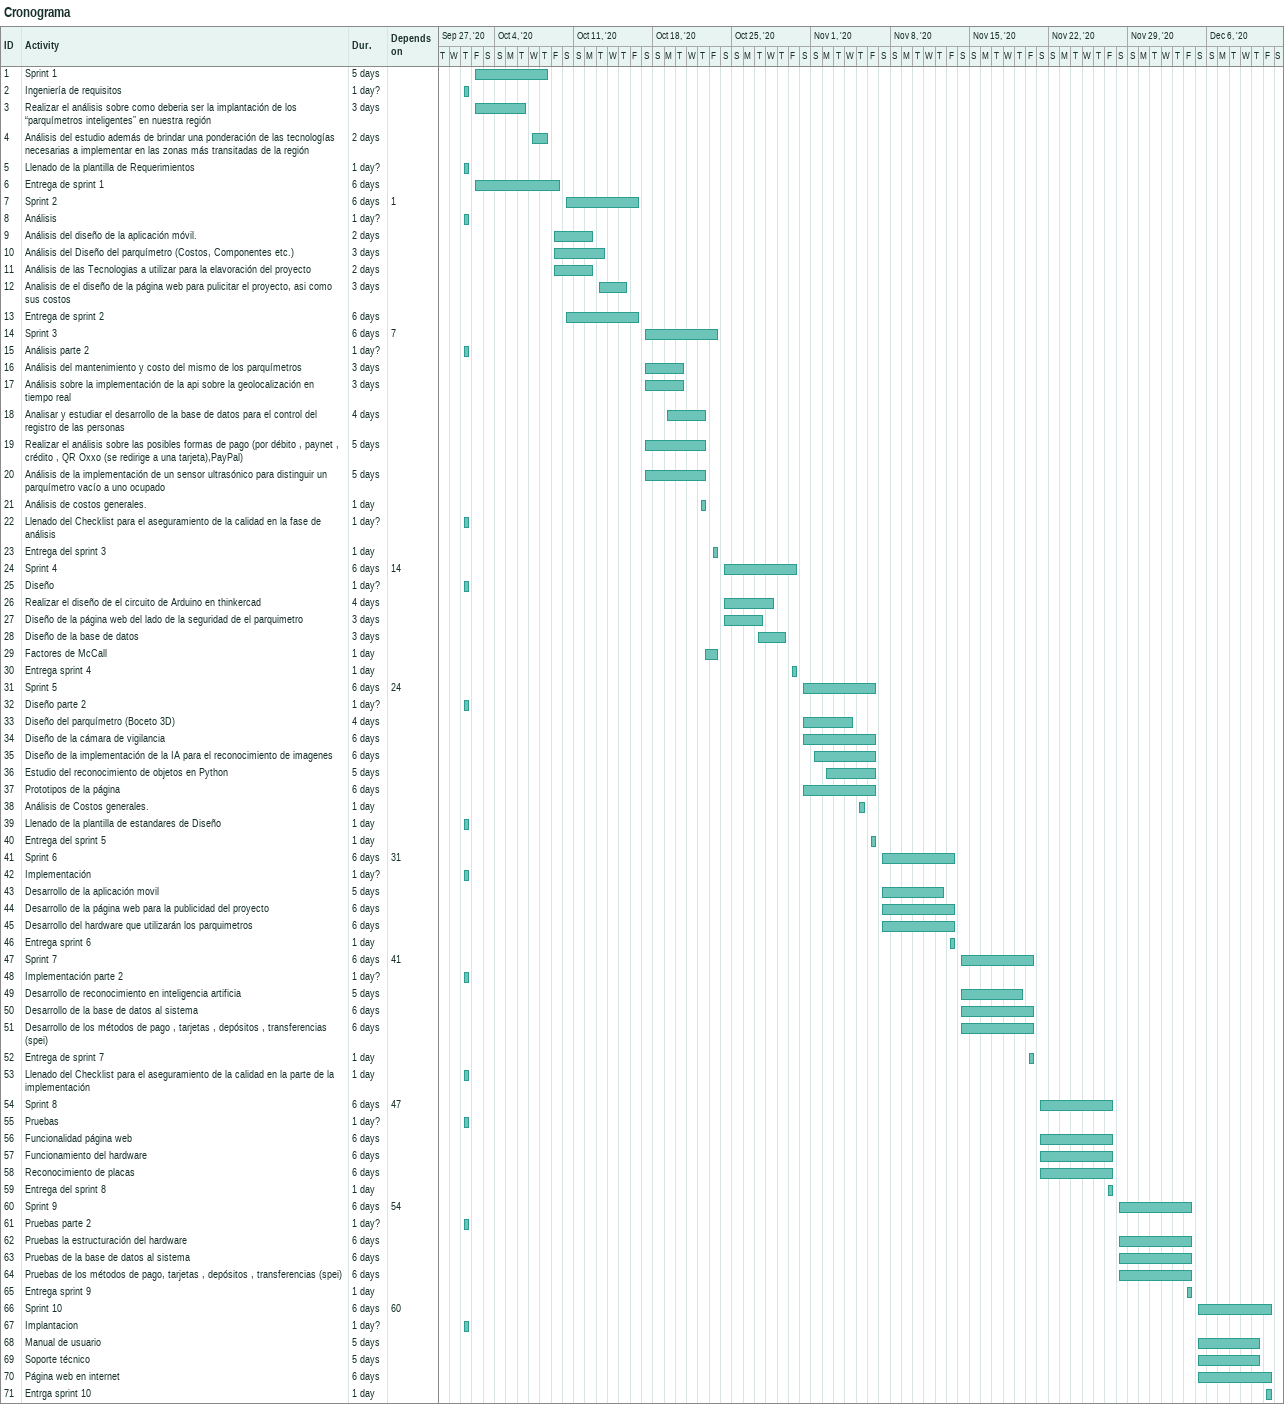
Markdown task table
Cronograma

| ID | Task | Duration | Start | Finish | Predecessors |
|---|---|---|---|---|---|
| 1 | Sprint 1 | 5d | 2020-10-02 | 2020-10-08 |  |
| 2 | Ingeniería de requisitos | 1d? | 2020-10-01 | 2020-10-01 |  |
| 3 | Realizar el análisis sobre como deberia ser la implantación de los “parquímetros inteligentes” en nuestra región | 3d | 2020-10-02 | 2020-10-06 |  |
| 4 | Análisis del estudio además de brindar una ponderación de las tecnologías necesarias a implementar en las zonas más transitadas de la región | 2d | 2020-10-07 | 2020-10-08 |  |
| 5 | Llenado de la plantilla de Requerimientos | 1d? | 2020-10-01 | 2020-10-01 |  |
| 6 | Entrega de sprint 1 | 6d | 2020-10-02 | 2020-10-09 |  |
| 7 | Sprint 2 | 6d | 2020-10-10 | 2020-10-16 | 1 |
| 8 | Análisis | 1d? | 2020-10-01 | 2020-10-01 |  |
| 9 | Análisis del diseño de la aplicación móvil. | 2d | 2020-10-09 | 2020-10-12 |  |
| 10 | Análisis del Diseño del parquímetro (Costos, Componentes etc.) | 3d | 2020-10-09 | 2020-10-13 |  |
| 11 | Análisis de las Tecnologias a utilizar para la elavoración del proyecto | 2d | 2020-10-09 | 2020-10-12 |  |
| 12 | Analisis de el diseño de la página web para pulicitar el proyecto, asi como sus costos | 3d | 2020-10-13 | 2020-10-15 |  |
| 13 | Entrega de sprint 2 | 6d | 2020-10-10 | 2020-10-16 |  |
| 14 | Sprint 3 | 6d | 2020-10-17 | 2020-10-23 | 7 |
| 15 | Análisis parte 2 | 1d? | 2020-10-01 | 2020-10-01 |  |
| 16 | Análisis del mantenimiento y costo del mismo de los parquímetros | 3d | 2020-10-17 | 2020-10-20 |  |
| 17 | Análisis sobre la implementación de la api sobre la geolocalización en tiempo real | 3d | 2020-10-17 | 2020-10-20 |  |
| 18 | Analisar y estudiar el desarrollo de la base de datos para el control del registro de las personas | 4d | 2020-10-19 | 2020-10-22 |  |
| 19 | Realizar el análisis sobre las posibles formas de pago (por débito , paynet , crédito , QR Oxxo (se redirige a una tarjeta),PayPal) | 5d | 2020-10-17 | 2020-10-22 |  |
| 20 | Análisis de la implementación de un sensor ultrasónico para distinguir un parquímetro vacío a uno ocupado | 5d | 2020-10-17 | 2020-10-22 |  |
| 21 | Análisis de costos generales. | 1d | 2020-10-22 | 2020-10-22 |  |
| 22 | Llenado del Checklist para el aseguramiento de la calidad en la fase de análisis | 1d? | 2020-10-01 | 2020-10-01 |  |
| 23 | Entrega del sprint 3 | 1d | 2020-10-23 | 2020-10-23 |  |
| 24 | Sprint 4 | 6d | 2020-10-24 | 2020-10-30 | 14 |
| 25 | Diseño | 1d? | 2020-10-01 | 2020-10-01 |  |
| 26 | Realizar el diseño de el circuito de Arduino en thinkercad | 4d | 2020-10-24 | 2020-10-28 |  |
| 27 | Diseño de la página web del lado de la seguridad de el parquimetro | 3d | 2020-10-24 | 2020-10-27 |  |
| 28 | Diseño de la base de datos | 3d | 2020-10-27 | 2020-10-29 |  |
| 29 | Factores de McCall | 1d | 2020-10-22 | 2020-10-23 |  |
| 30 | Entrega sprint 4 | 1d | 2020-10-30 | 2020-10-30 |  |
| 31 | Sprint 5 | 6d | 2020-10-31 | 2020-11-06 | 24 |
| 32 | Diseño parte 2 | 1d? | 2020-10-01 | 2020-10-01 |  |
| 33 | Diseño del parquímetro (Boceto 3D) | 4d | 2020-10-31 | 2020-11-04 |  |
| 34 | Diseño de la cámara de vigilancia | 6d | 2020-10-31 | 2020-11-06 |  |
| 35 | Diseño de la implementación de la IA para el reconocimiento de imagenes | 6d | 2020-11-01 | 2020-11-06 |  |
| 36 | Estudio del reconocimiento de objetos en Python | 5d | 2020-11-02 | 2020-11-06 |  |
| 37 | Prototipos de la página | 6d | 2020-10-31 | 2020-11-06 |  |
| 38 | Análisis de Costos generales. | 1d | 2020-11-05 | 2020-11-05 |  |
| 39 | Llenado de la plantilla de estandares de Diseño | 1d | 2020-10-01 | 2020-10-01 |  |
| 40 | Entrega del sprint 5 | 1d | 2020-11-06 | 2020-11-06 |  |
| 41 | Sprint 6 | 6d | 2020-11-07 | 2020-11-13 | 31 |
| 42 | Implementación | 1d? | 2020-10-01 | 2020-10-01 |  |
| 43 | Desarrollo de la aplicación movil | 5d | 2020-11-07 | 2020-11-12 |  |
| 44 | Desarrollo de la página web para la publicidad del proyecto | 6d | 2020-11-07 | 2020-11-13 |  |
| 45 | Desarrollo del hardware que utilizarán los parquimetros | 6d | 2020-11-07 | 2020-11-13 |  |
| 46 | Entrega sprint 6 | 1d | 2020-11-13 | 2020-11-13 |  |
| 47 | Sprint 7 | 6d | 2020-11-14 | 2020-11-20 | 41 |
| 48 | Implementación parte 2 | 1d? | 2020-10-01 | 2020-10-01 |  |
| 49 | Desarrollo de reconocimiento en inteligencia artificia | 5d | 2020-11-14 | 2020-11-19 |  |
| 50 | Desarrollo de la base de datos al sistema | 6d | 2020-11-14 | 2020-11-20 |  |
| 51 | Desarrollo de los métodos de pago , tarjetas , depósitos , transferencias (spei) | 6d | 2020-11-14 | 2020-11-20 |  |
| 52 | Entrega de sprint 7 | 1d | 2020-11-20 | 2020-11-20 |  |
| 53 | Llenado del Checklist para el aseguramiento de la calidad en la parte de la implementación | 1d | 2020-10-01 | 2020-10-01 |  |
| 54 | Sprint 8 | 6d | 2020-11-21 | 2020-11-27 | 47 |
| 55 | Pruebas | 1d? | 2020-10-01 | 2020-10-01 |  |
| 56 | Funcionalidad página web | 6d | 2020-11-21 | 2020-11-27 |  |
| 57 | Funcionamiento del hardware | 6d | 2020-11-21 | 2020-11-27 |  |
| 58 | Reconocimiento de placas | 6d | 2020-11-21 | 2020-11-27 |  |
| 59 | Entrega del sprint 8 | 1d | 2020-11-27 | 2020-11-27 |  |
| 60 | Sprint 9 | 6d | 2020-11-28 | 2020-12-04 | 54 |
| 61 | Pruebas parte 2 | 1d? | 2020-10-01 | 2020-10-01 |  |
| 62 | Pruebas la estructuración del hardware | 6d | 2020-11-28 | 2020-12-04 |  |
| 63 | Pruebas de la base de datos al sistema | 6d | 2020-11-28 | 2020-12-04 |  |
| 64 | Pruebas de los métodos de pago, tarjetas , depósitos , transferencias (spei) | 6d | 2020-11-28 | 2020-12-04 |  |
| 65 | Entrega sprint 9 | 1d | 2020-12-04 | 2020-12-04 |  |
| 66 | Sprint 10 | 6d | 2020-12-05 | 2020-12-11 | 60 |
| 67 | Implantacion | 1d? | 2020-10-01 | 2020-10-01 |  |
| 68 | Manual de usuario | 5d | 2020-12-05 | 2020-12-10 |  |
| 69 | Soporte técnico | 5d | 2020-12-05 | 2020-12-10 |  |
| 70 | Página web en internet | 6d | 2020-12-05 | 2020-12-11 |  |
| 71 | Entrga sprint 10 | 1d | 2020-12-11 | 2020-12-11 |  |
